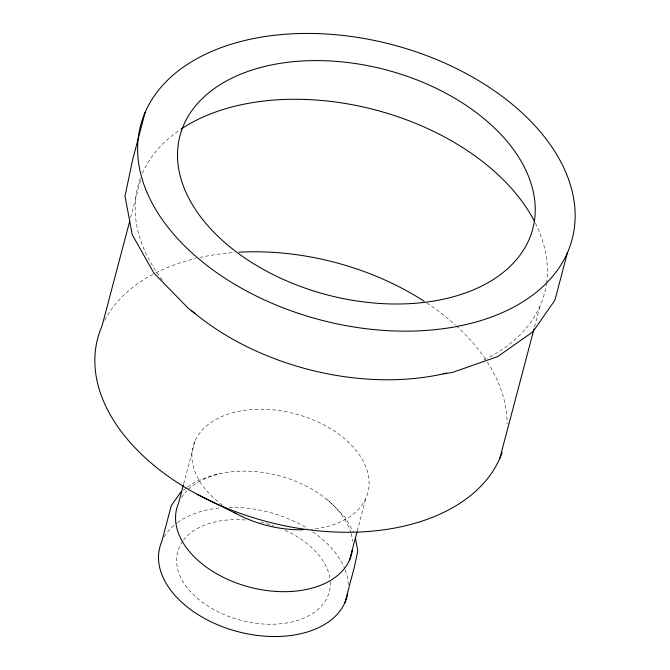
<?xml version="1.0" encoding="UTF-8"?>
<svg xmlns="http://www.w3.org/2000/svg" width="670" height="670" viewBox="0 0 670 670"><rect width="100%" height="100%" fill="white"/><g stroke="black" fill="none" stroke-linecap="round" stroke-linejoin="round"><path stroke-width="0.5" stroke-dasharray="3.35 2.51" d="M130.617 217.75L140.759 179.376M183.672 483.941L195.02 441.011M357.261 530.958L365.962 498.011M534.551 326.935L540.154 305.721M183.412 490.172L186.788 487.794M187.625 487.207L196.059 481.269L215.79 474.335L220.187 473.69M327.069 499.653L330.302 502.157L345.301 517.525L353.693 532.416M222.381 504.996A90.366 57.603 14.8 0 1 224.148 415.576A90.366 57.603 14.8 0 1 357.244 451.873A90.366 57.603 14.8 0 1 311.441 529.283M546.578 282.866A210.238 134.008 14.8 0 1 487.316 358.241M486.345 358.735A210.238 134.008 14.8 0 1 483.732 360.024M162.333 280.085A210.238 134.008 14.8 0 1 140.8 177.131M142.358 173.312A210.238 134.008 14.8 0 1 180.423 129.503M535.38 223.185A210.238 134.008 14.8 0 1 546.712 281.835M104.679 320.361A210.238 134.008 14.8 0 1 152.978 274.306M155.876 272.807A210.238 134.008 14.8 0 1 195.64 258.461M199.769 257.506A210.238 134.008 14.8 0 1 234.726 252.481M426.782 302.949A210.238 134.008 14.8 0 1 455.508 325.151M456.295 325.871A210.238 134.008 14.8 0 1 486.755 361.163M487.333 362.06A210.238 134.008 14.8 0 1 507.081 423.951M330.268 581.995A78.415 49.982 14.8 0 1 239.106 619.842A78.415 49.982 14.8 0 1 182.835 540.975M183.471 540.129A78.415 49.982 14.8 0 1 247.766 520.238M260.798 522.315A78.415 49.982 14.8 0 1 273.661 525.841M285.026 530.288A78.415 49.982 14.8 0 1 330.209 581.041M164.192 536.871A96.823 61.715 14.8 0 1 176.713 523.161M177.542 522.55A96.823 61.715 14.8 0 1 221.041 507.827M229.274 507.383A96.823 61.715 14.8 0 1 307.614 528.521M312.84 531.905A96.823 61.715 14.8 0 1 344.891 569.048M345.226 569.927A96.823 61.715 14.8 0 1 348.35 585.747M181.562 497.517A90.366 57.603 14.8 0 1 186.855 490.892M188.304 489.469A90.366 57.603 14.8 0 1 278.904 475.733A90.366 57.603 14.8 0 1 350.812 532.474M351.105 533.454A90.366 57.603 14.8 0 1 352.571 541.335"/><path stroke-width="1" d="M145.256 112.024L132.66 159.711L124.997 196.092L132.241 234.743L153.865 273.042L188.37 308.401L194.844 313.401M129.812 220.782L102.066 325.813A210.238 134.008 14.8 0 0 251.459 517.148A210.238 134.008 14.8 0 0 502.14 452.476M183.412 484.938L178.664 502.91A90.366 57.603 14.8 0 0 248.369 586.811A90.366 57.603 14.8 0 0 352.361 550.238M349.606 559.911L356.993 531.955M345.008 602.481L354.455 566.711L357.805 550.941L355.41 538.111M499.862 458.221L534.015 328.953M567.49 252.565A223.144 142.241 14.8 0 1 201.101 260.814A223.144 142.241 14.8 0 1 300.537 33.508A223.144 142.241 14.8 0 1 567.49 252.565L554.894 300.252L532.801 331.868L497.776 356.524L452.217 372.528L443.423 373.818M180.883 491.947L171.294 505.641L161.847 541.402A96.823 61.715 14.8 0 0 235.254 630.947A96.823 61.715 14.8 0 0 347.68 593.788M197.014 494.192L235.848 513.446M303.033 529.761A90.366 57.603 14.8 0 1 233.964 512.408M239.006 252.213A210.238 134.008 14.8 0 1 424.144 301.215M446.58 373.081A210.238 134.008 14.8 0 1 191.545 310.637M181.302 128.916A210.238 134.008 14.8 0 1 374.756 109.763A210.238 134.008 14.8 0 1 534.459 221.36M229.441 246.501A182.433 116.287 14.8 0 0 528.982 239.734A182.433 116.287 14.8 0 0 310.704 60.652A182.433 116.287 14.8 0 0 229.441 246.501"/></g></svg>
